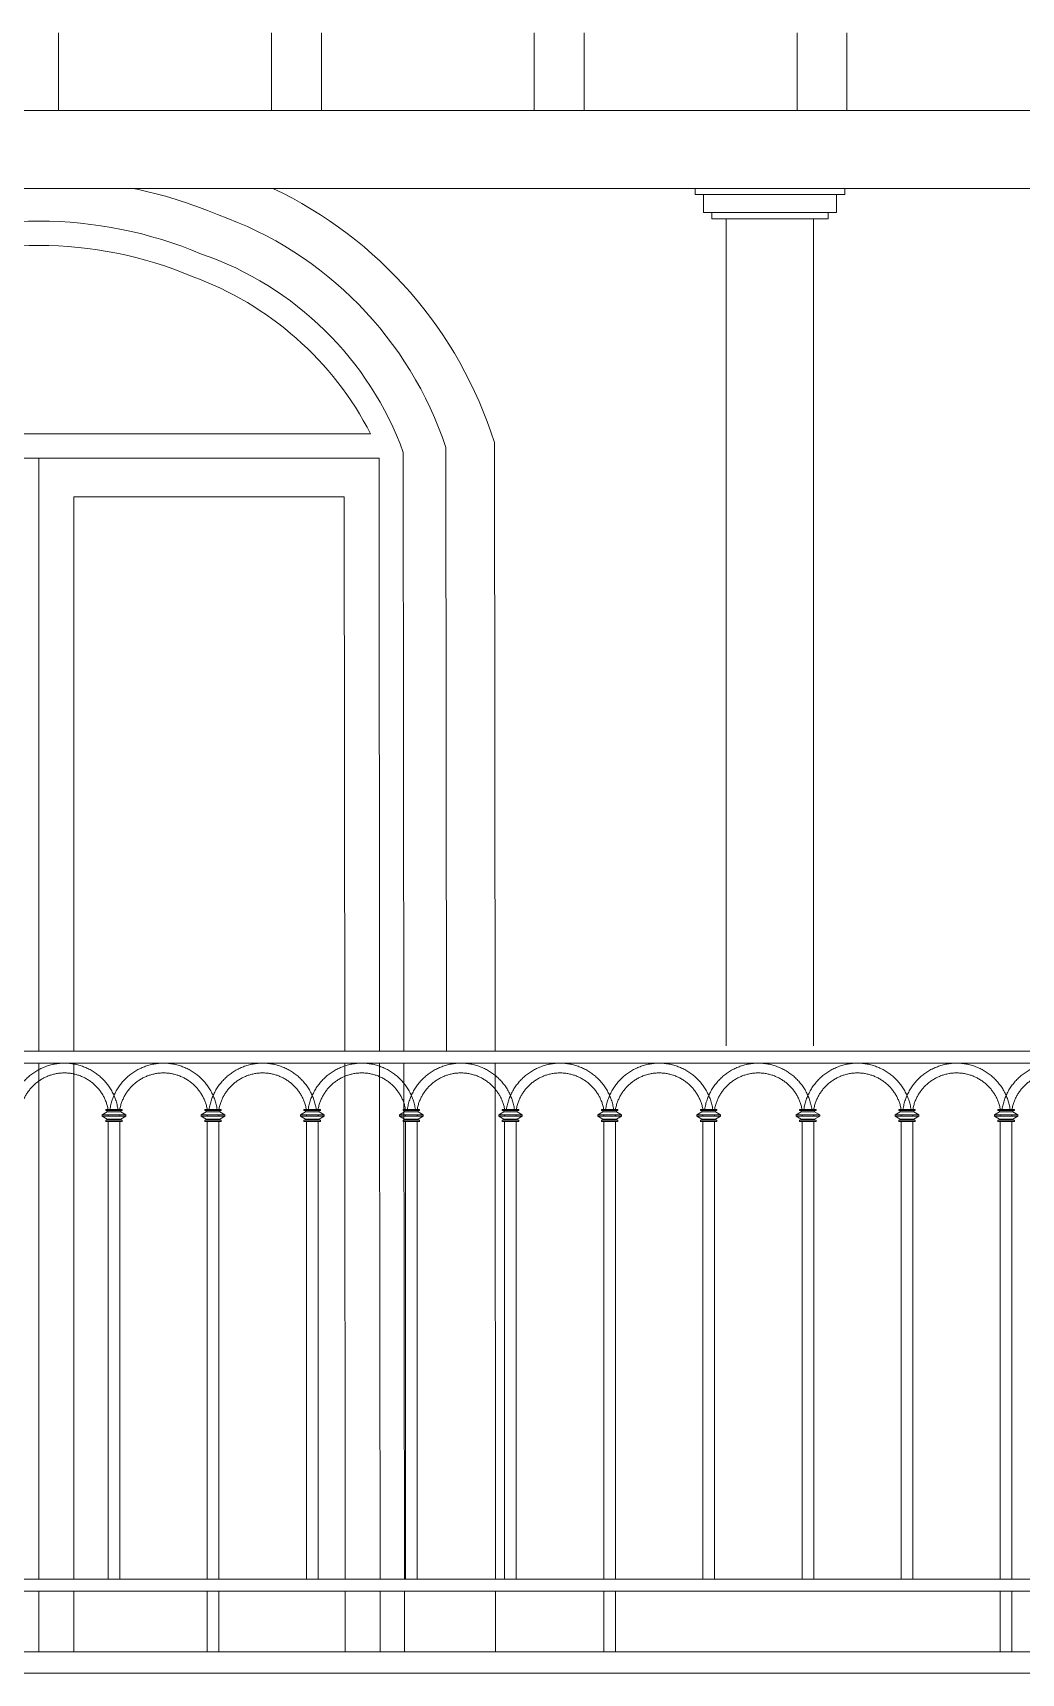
# Model space of a CAD drawing. Header units: millimetres. Extents: x -127141 to 682685, y -1234500 to 49778.
# Drawn here: x 443672 to 445299, y -180441 to -177741 of the extents above; entities that cross this region are included whole.
import ezdxf
from ezdxf.xclip import XClip

# ---------------------------------------------------------------- set-up
doc = ezdxf.new("R2010")
doc.units = ezdxf.units.MM
doc.header["$MEASUREMENT"] = 0
for name, color, linetype, lineweight in [('-DOOR', 137, 'Continuous', 9), ('-HATCH', 8, 'Continuous', 5), ('-LINE1', 7, 'Continuous', 18)]:
    doc.layers.add(name, color=color, linetype=linetype, lineweight=lineweight)

# ---------------------------------------------------------------- blocks, each defined once
blk = doc.blocks.new('lancan')
for p, q in [((-1.08917139089317, 988.8015484686766), (6547.175558541202, 988.8015484686766)), ((-1.08917139089317, 968.8014960244764), (6547.175558541202, 968.8014133856484)), ((1791.207133893447, 892.9996979734133), (1791.207133901625, 890.9996979734133)), ((1791.207133893447, 892.9996979734133), (1795.193800792098, 892.9996979902207)), ((1791.207133901625, 890.9996979734133), (1793.607124688074, 890.9996979832358)), ((1793.607124688074, 890.9996979832358), (1793.607124696253, 888.9996979832359)), ((1793.607124688074, 890.9996979832358), (1795.193800800305, 890.9996979902206)), ((1795.193800792098, 892.9996979902207), (1814.393727083661, 892.9996980687866)), ((1814.393727091898, 890.9996980685829), (1795.193800800305, 890.9996979902206)), ((1814.393727083661, 892.9996980687866), (1818.359930051607, 892.999698084517)), ((1814.393727091898, 890.9996980685829), (1815.959939273336, 890.9996980747093)), ((1815.959939281514, 888.9996980747093), (1815.959939273336, 890.9996980747093)), ((1815.959939273336, 890.9996980747093), (1818.359930059785, 890.999698084517)), ((1818.359930059785, 890.999698084517), (1818.359930051607, 892.999698084517)), ((1954.406507372187, 892.9996986412443), (1954.406507380365, 890.9996986412442)), ((1954.406507372187, 892.9996986412443), (1958.393174270837, 892.9996986580518)), ((1954.406507380365, 890.9996986412442), (1956.806498166814, 890.9996986510668)), ((1956.806498166814, 890.9996986510668), (1956.806498174992, 888.9996986510668)), ((1956.806498166814, 890.9996986510668), (1958.393174279045, 890.9996986580518)), ((1958.393174270837, 892.9996986580518), (1977.5931005624, 892.9996987366175)), ((1977.593100570637, 890.9996987364137), (1958.393174279045, 890.9996986580518)), ((1977.5931005624, 892.9996987366175), (1981.559303530346, 892.9996987523482)), ((1977.593100570637, 890.9996987364137), (1979.159312752075, 890.9996987425401)), ((1979.159312760253, 888.9996987425401), (1979.159312752075, 890.9996987425401)), ((1979.159312752075, 890.9996987425401), (1981.559303538524, 890.9996987523482)), ((1981.559303538524, 890.9996987523482), (1981.559303530346, 892.9996987523482)), ((2117.605880850926, 892.9996993090608), (2117.605880859104, 890.9996993090608)), ((2117.605880850926, 892.9996993090608), (2121.592547749576, 892.9996993258683)), ((2117.605880859104, 890.9996993090608), (2120.005871645553, 890.9996993188832)), ((2120.005871645553, 890.9996993188832), (2120.005871653731, 888.9996993188834)), ((2120.005871645553, 890.9996993188832), (2121.592547757784, 890.9996993258683)), ((2121.592547749576, 892.9996993258683), (2140.79247404114, 892.9996994044341)), ((2140.792474049376, 890.9996994042303), (2121.592547757784, 890.9996993258683)), ((2140.79247404114, 892.9996994044341), (2144.758677009086, 892.9996994201647)), ((2140.792474049376, 890.9996994042303), (2142.358686230815, 890.9996994103567)), ((2142.358686238993, 888.9996994103567), (2142.358686230815, 890.9996994103567)), ((2142.358686230815, 890.9996994103567), (2144.758677017264, 890.9996994201647)), ((2144.758677017264, 890.9996994201647), (2144.758677009086, 892.9996994201647)), ((2280.805254329665, 892.9996999768773), (2280.805254337844, 890.9996999768774)), ((2280.805254329665, 892.9996999768773), (2284.791921228316, 892.9996999936847)), ((2280.805254337844, 890.9996999768774), (2283.205245124293, 890.9996999866999)), ((2283.205245124293, 890.9996999866999), (2283.205245132471, 888.9996999866996)), ((2283.205245124293, 890.9996999866999), (2284.791921236523, 890.9996999936847)), ((2284.791921228316, 892.9996999936847), (2303.991847519879, 892.9997000722507)), ((2303.991847528116, 890.9997000720468), (2284.791921236523, 890.9996999936847)), ((2303.991847519879, 892.9997000722507), (2307.958050487825, 892.9997000879811)), ((2303.991847528116, 890.9997000720468), (2305.558059709554, 890.9997000781732)), ((2305.558059717732, 888.9997000781731), (2305.558059709554, 890.9997000781732)), ((2305.558059709554, 890.9997000781732), (2307.958050496003, 890.9997000879813)), ((2307.958050496003, 890.9997000879813), (2307.958050487825, 892.9997000879811)), ((2444.004627808405, 892.9997006446938), (2444.004627816583, 890.9997006446938)), ((2444.004627808405, 892.9997006446938), (2447.991294707055, 892.9997006615013)), ((2444.004627816583, 890.9997006446938), (2446.404618603032, 890.9997006545163)), ((2446.404618603032, 890.9997006545163), (2446.40461861121, 888.9997006545163)), ((2446.404618603032, 890.9997006545163), (2447.991294715263, 890.9997006615013)), ((2447.991294707055, 892.9997006615013), (2467.191220998619, 892.9997007400669)), ((2467.191221006855, 890.9997007398633), (2447.991294715263, 890.9997006615013)), ((2467.191220998619, 892.9997007400669), (2471.157423966565, 892.9997007557977)), ((2467.191221006855, 890.9997007398633), (2468.757433188294, 890.9997007459897)), ((2468.757433196472, 888.9997007459897), (2468.757433188294, 890.9997007459897)), ((2468.757433188294, 890.9997007459897), (2471.157423974743, 890.9997007557976)), ((2471.157423974743, 890.9997007557976), (2471.157423966565, 892.9997007557977)), ((2607.204001287144, 892.9997013125102), (2607.204001295322, 890.9997013125102)), ((2607.204001287144, 892.9997013125102), (2611.190668185795, 892.9997013293178)), ((2607.204001295322, 890.9997013125102), (2609.603992081771, 890.9997013223327)), ((2609.603992081771, 890.9997013223327), (2609.60399208995, 888.999701322333)), ((2609.603992081771, 890.9997013223327), (2611.190668194002, 890.9997013293176)), ((2611.190668185795, 892.9997013293178), (2630.390594477358, 892.9997014078837)), ((2630.390594485594, 890.9997014076799), (2611.190668194002, 890.9997013293176)), ((2630.390594477358, 892.9997014078837), (2634.356797445304, 892.9997014236142)), ((2630.390594485594, 890.9997014076799), (2631.956806667033, 890.9997014138062)), ((2631.956806675211, 888.9997014138063), (2631.956806667033, 890.9997014138062)), ((2631.956806667033, 890.9997014138062), (2634.356797453482, 890.9997014236142)), ((2634.356797453482, 890.9997014236142), (2634.356797445304, 892.9997014236142)), ((2770.403374765884, 892.9997019803413), (2770.403374774061, 890.9997019803412)), ((2770.403374765884, 892.9997019803413), (2774.390041664534, 892.9997019971487)), ((2770.403374774061, 890.9997019803412), (2772.803365560511, 890.9997019901638)), ((2772.803365560511, 890.9997019901638), (2772.803365568689, 888.9997019901638)), ((2772.803365560511, 890.9997019901638), (2774.390041672741, 890.9997019971487)), ((2774.390041664534, 892.9997019971487), (2793.589967956097, 892.9997020757146)), ((2793.589967964333, 890.9997020755108), (2774.390041672741, 890.9997019971487)), ((2793.589967956097, 892.9997020757146), (2797.556170924043, 892.9997020914453)), ((2793.589967964333, 890.9997020755108), (2795.156180145772, 890.9997020816372)), ((2795.15618015395, 888.9997020816371), (2795.156180145772, 890.9997020816372)), ((2795.156180145772, 890.9997020816372), (2797.556170932221, 890.9997020914453)), ((2797.556170932221, 890.9997020914453), (2797.556170924043, 892.9997020914453)), ((2933.602748244623, 892.9997026481578), (2933.602748252801, 890.9997026481578)), ((2933.602748244623, 892.9997026481578), (2937.589415143273, 892.9997026649652)), ((2933.602748252801, 890.9997026481578), (2936.00273903925, 890.9997026579802)), ((2936.00273903925, 890.9997026579802), (2936.002739047428, 888.9997026579804)), ((2936.00273903925, 890.9997026579802), (2937.58941515148, 890.9997026649652)), ((2937.589415143273, 892.9997026649652), (2956.789341434836, 892.9997027435312)), ((2956.789341443073, 890.9997027433274), (2937.58941515148, 890.9997026649652)), ((2956.789341434836, 892.9997027435312), (2960.755544402782, 892.9997027592618)), ((2956.789341443073, 890.9997027433274), (2958.355553624512, 890.9997027494537)), ((2958.355553632689, 888.9997027494537), (2958.355553624512, 890.9997027494537)), ((2958.355553624512, 890.9997027494537), (2960.755544410961, 890.9997027592616)), ((2960.755544410961, 890.9997027592616), (2960.755544402782, 892.9997027592618)), ((3096.802121723362, 892.9997033159743), (3096.80212173154, 890.9997033159744)), ((3096.802121723362, 892.9997033159743), (3100.788788622013, 892.9997033327817)), ((3096.80212173154, 890.9997033159744), (3099.20211251799, 890.9997033257968)), ((3099.20211251799, 890.9997033257968), (3099.202112526167, 888.9997033257968)), ((3099.20211251799, 890.9997033257968), (3100.78878863022, 890.9997033327817)), ((3100.788788622013, 892.9997033327817), (3119.988714913576, 892.9997034113477)), ((3119.988714921812, 890.9997034111439), (3100.78878863022, 890.9997033327817)), ((3119.988714913576, 892.9997034113477), (3123.954917881521, 892.9997034270781)), ((3119.988714921812, 890.9997034111439), (3121.554927103251, 890.9997034172702)), ((3121.554927111429, 888.9997034172702), (3121.554927103251, 890.9997034172702)), ((3121.554927103251, 890.9997034172702), (3123.9549178897, 890.9997034270782)), ((3123.9549178897, 890.9997034270782), (3123.954917881521, 892.9997034270781)), ((3260.001495202101, 892.9997039837909), (3260.00149521028, 890.9997039837907)), ((3260.001495202101, 892.9997039837909), (3263.988162100752, 892.9997040005983)), ((3260.00149521028, 890.9997039837907), (3262.401485996728, 890.9997039936133)), ((3262.401485996728, 890.9997039936133), (3262.401486004907, 888.9997039936133)), ((3262.401485996728, 890.9997039936133), (3263.988162108959, 890.9997040005983)), ((3263.988162100752, 892.9997040005983), (3283.188088392315, 892.999704079164)), ((3283.188088400552, 890.9997040789602), (3263.988162108959, 890.9997040005983)), ((3283.188088392315, 892.999704079164), (3287.154291360261, 892.9997040948947)), ((3283.188088400552, 890.9997040789602), (3284.75430058199, 890.9997040850867)), ((3284.754300590168, 888.9997040850867), (3284.75430058199, 890.9997040850867)), ((3284.75430058199, 890.9997040850867), (3287.154291368439, 890.9997040948947)), ((3287.154291368439, 890.9997040948947), (3287.154291360261, 892.9997040948947)), ((1793.607124696253, 888.9996979832359), (1785.350497344771, 883.9714011265314)), ((1785.350497344771, 883.9714011265314), (1785.350497352949, 881.9714011265315)), ((1795.19380082906, 883.9714011676843), (1785.350497344771, 883.9714011265314)), ((1785.350497352949, 881.9714011265315), (1793.607124745584, 876.943104337406)), ((1795.193800837238, 881.9714011676841), (1785.350497352949, 881.9714011265315)), ((1791.207133967313, 874.9431043275835), (1791.20713397552, 872.9431043275836)), ((1791.207133967313, 874.9431043275835), (1793.607124753791, 874.9431043374061)), ((1791.20713397552, 872.9431043275836), (1795.173336943378, 872.9431043433141)), ((1793.607124696253, 888.9996979832359), (1815.95993927485, 888.999698078769)), ((1793.607124745584, 876.943104337406), (1793.607124753791, 874.9431043374061)), ((1793.607124745584, 876.943104337406), (1815.959939323889, 876.9431044246303)), ((1793.607124753791, 874.9431043374061), (1795.1733369352, 874.9431043433142)), ((1814.393727157614, 874.9431044227531), (1795.1733369352, 874.9431043433142)), ((1795.193803955306, 119.9998067680135), (1795.173336943407, 872.9431043433287)), ((1795.173336943378, 872.9431043433141), (1814.393727165792, 872.9431044229568)), ((1795.193800837238, 881.9714011676841), (1795.19380082906, 883.9714011676843)), ((1795.19380082906, 883.9714011676843), (1814.393727120623, 883.9714012462501)), ((1795.193800837238, 881.9714011676841), (1814.39372712883, 881.9714012462498)), ((1814.393727120623, 883.9714012462501), (1814.39372712883, 881.9714012462498)), ((1814.393727120623, 883.9714012462501), (1824.216566674149, 883.9714012855693)), ((1814.39372712883, 881.9714012462498), (1824.216566682327, 881.9714012855693)), ((1814.393727157614, 874.9431044227531), (1815.959939339023, 874.9431044288648)), ((1814.393727165821, 872.9431044229711), (1814.393730246898, 119.9998068465793)), ((1814.393727165792, 872.9431044229568), (1818.35993013368, 872.9431044386874)), ((1824.216566674149, 883.9714012855693), (1815.959939281514, 888.9996980747093)), ((1815.959939330845, 876.943104428865), (1824.216566682327, 881.9714012855693)), ((1815.959939339023, 874.9431044288648), (1815.959939330845, 876.943104428865)), ((1815.959939339023, 874.9431044288648), (1818.359930125502, 874.9431044386874)), ((1818.35993013368, 872.9431044386874), (1818.359930125502, 874.9431044386874)), ((1824.216566682327, 881.9714012855693), (1824.216566674149, 883.9714012855693)), ((1956.806498174992, 888.9996986510668), (1948.54987082351, 883.9714017943624)), ((1948.54987082351, 883.9714017943624), (1948.549870831688, 881.9714017943624)), ((1958.393174307799, 883.9714018355153), (1948.54987082351, 883.9714017943624)), ((1948.549870831688, 881.9714017943624), (1956.806498224323, 876.9431050052373)), ((1958.393174315977, 881.9714018355153), (1948.549870831688, 881.9714017943624)), ((1954.406507446052, 874.9431049954146), (1956.80649823253, 874.9431050052373)), ((1954.406507446052, 874.9431049954146), (1954.40650745426, 872.9431049954144)), ((1954.40650745426, 872.9431049954144), (1958.372710422118, 872.9431050111453)), ((1956.806498174992, 888.9996986510668), (1979.159312753589, 888.9996987466002)), ((1956.806498224323, 876.9431050052373), (1956.80649823253, 874.9431050052373)), ((1956.806498224323, 876.9431050052373), (1979.159312802629, 876.9431050924612)), ((1956.80649823253, 874.9431050052373), (1958.37271041394, 874.9431050111453)), ((1977.593100636353, 874.9431050905839), (1958.37271041394, 874.9431050111453)), ((1958.393177434045, 119.9998074358445), (1958.372710422147, 872.9431050111598)), ((1958.372710422118, 872.9431050111453), (1977.593100644531, 872.9431050907879)), ((1958.393174315977, 881.9714018355153), (1958.393174307799, 883.9714018355153)), ((1958.393174307799, 883.9714018355153), (1977.593100599363, 883.971401914081)), ((1958.393174315977, 881.9714018355153), (1977.59310060757, 881.971401914081)), ((1977.593100599363, 883.971401914081), (1977.59310060757, 881.971401914081)), ((1977.593100599363, 883.971401914081), (1987.415940152888, 883.9714019534002)), ((1977.59310060757, 881.971401914081), (1987.415940161067, 881.9714019534005)), ((1977.593100636353, 874.9431050905839), (1979.159312817763, 874.9431050966958)), ((1977.593100644561, 872.9431050908023), (1977.593103725638, 119.9998075144103)), ((1977.593100644531, 872.9431050907879), (1981.559303612419, 872.9431051065186)), ((1987.415940152888, 883.9714019534002), (1979.159312760253, 888.9996987425401)), ((1979.159312809585, 876.9431050966958), (1987.415940161067, 881.9714019534005)), ((1979.159312817763, 874.9431050966958), (1979.159312809585, 876.9431050966958)), ((1979.159312817763, 874.9431050966958), (1981.559303604241, 874.9431051065186)), ((1981.559303612419, 872.9431051065186), (1981.559303604241, 874.9431051065186)), ((1987.415940161067, 881.9714019534005), (1987.415940152888, 883.9714019534002)), ((2120.005871653731, 888.9996993188834), (2111.749244302249, 883.9714024621788)), ((2111.749244302249, 883.9714024621788), (2111.749244310427, 881.971402462179)), ((2121.592547786539, 883.9714025033318), (2111.749244302249, 883.9714024621788)), ((2111.749244310427, 881.971402462179), (2120.005871703062, 876.9431056730538)), ((2121.592547794717, 881.9714025033318), (2111.749244310427, 881.971402462179)), ((2117.605880924791, 874.943105663231), (2117.605880932999, 872.9431056632312)), ((2117.605880924791, 874.943105663231), (2120.00587171127, 874.9431056730535)), ((2117.605880932999, 872.9431056632312), (2121.572083900857, 872.9431056789618)), ((2120.005871653731, 888.9996993188834), (2142.358686232328, 888.9996994144168)), ((2120.005871703062, 876.9431056730538), (2120.00587171127, 874.9431056730535)), ((2120.005871703062, 876.9431056730538), (2142.358686281368, 876.9431057602777)), ((2120.00587171127, 874.9431056730535), (2121.572083892679, 874.9431056789618)), ((2140.792474115093, 874.9431057584005), (2121.572083892679, 874.9431056789618)), ((2121.592550912785, 119.999808103661), (2121.572083900886, 872.9431056789763)), ((2121.572083900857, 872.9431056789618), (2140.792474123271, 872.9431057586045)), ((2121.592547794717, 881.9714025033318), (2121.592547786539, 883.9714025033318)), ((2121.592547786539, 883.9714025033318), (2140.792474078102, 883.9714025818976)), ((2121.592547794717, 881.9714025033318), (2140.792474086309, 881.9714025818976)), ((2140.792474078102, 883.9714025818976), (2140.792474086309, 881.9714025818976)), ((2140.792474078102, 883.9714025818976), (2150.615313631628, 883.9714026212168)), ((2140.792474086309, 881.9714025818976), (2150.615313639806, 881.9714026212167)), ((2140.792474115093, 874.9431057584005), (2142.358686296502, 874.9431057645122)), ((2140.7924741233, 872.9431057586189), (2140.792477204377, 119.9998081822268)), ((2140.792474123271, 872.9431057586045), (2144.758677091159, 872.9431057743349)), ((2150.615313631628, 883.9714026212168), (2142.358686238993, 888.9996994103567)), ((2142.358686288324, 876.9431057645124), (2150.615313639806, 881.9714026212167)), ((2142.358686296502, 874.9431057645122), (2142.358686288324, 876.9431057645124)), ((2142.358686296502, 874.9431057645122), (2144.758677082981, 874.9431057743349)), ((2144.758677091159, 872.9431057743349), (2144.758677082981, 874.9431057743349)), ((2150.615313639806, 881.9714026212167), (2150.615313631628, 883.9714026212168)), ((2283.205245132471, 888.9996999866996), (2274.948617780989, 883.9714031299956)), ((2274.948617780989, 883.9714031299956), (2274.948617789167, 881.9714031299955)), ((2284.791921265278, 883.9714031711483), (2274.948617780989, 883.9714031299956)), ((2274.948617789167, 881.9714031299955), (2283.205245181802, 876.94310634087)), ((2284.791921273456, 881.9714031711483), (2274.948617789167, 881.9714031299955)), ((2280.805254403531, 874.9431063310477), (2280.805254411738, 872.9431063310477)), ((2280.805254403531, 874.9431063310477), (2283.205245190009, 874.94310634087)), ((2280.805254411738, 872.9431063310477), (2284.771457379596, 872.9431063467782)), ((2283.205245132471, 888.9996999866996), (2305.558059711068, 888.9997000822332)), ((2283.205245181802, 876.94310634087), (2283.205245190009, 874.94310634087)), ((2283.205245181802, 876.94310634087), (2305.558059760107, 876.9431064280943)), ((2283.205245190009, 874.94310634087), (2284.771457371419, 874.9431063467781)), ((2303.991847593832, 874.9431064262172), (2284.771457371419, 874.9431063467781)), ((2284.791924391524, 119.9998087714775), (2284.771457379626, 872.9431063467928)), ((2284.771457379596, 872.9431063467782), (2303.99184760201, 872.9431064264207)), ((2284.791921273456, 881.9714031711483), (2284.791921265278, 883.9714031711483)), ((2284.791921265278, 883.9714031711483), (2303.991847556841, 883.971403249714)), ((2284.791921273456, 881.9714031711483), (2303.991847565049, 881.9714032497141)), ((2303.991847556841, 883.971403249714), (2303.991847565049, 881.9714032497141)), ((2303.991847556841, 883.971403249714), (2313.814687110367, 883.9714032890332)), ((2303.991847565049, 881.9714032497141), (2313.814687118545, 881.9714032890332)), ((2303.991847593832, 874.9431064262172), (2305.558059775242, 874.9431064323289)), ((2303.99184760204, 872.9431064264353), (2303.991850683116, 119.9998088500433)), ((2303.99184760201, 872.9431064264207), (2307.958050569898, 872.9431064421515)), ((2313.814687110367, 883.9714032890332), (2305.558059717732, 888.9997000781731)), ((2305.558059767063, 876.9431064323288), (2313.814687118545, 881.9714032890332)), ((2305.558059775242, 874.9431064323289), (2305.558059767063, 876.9431064323288)), ((2305.558059775242, 874.9431064323289), (2307.95805056172, 874.9431064421514)), ((2307.958050569898, 872.9431064421515), (2307.95805056172, 874.9431064421514)), ((2313.814687118545, 881.9714032890332), (2313.814687110367, 883.9714032890332)), ((2446.40461861121, 888.9997006545163), (2438.147991259728, 883.971403797812)), ((2438.147991259728, 883.971403797812), (2438.147991267906, 881.971403797812)), ((2447.991294744017, 883.9714038389646), (2438.147991259728, 883.971403797812)), ((2438.147991267906, 881.971403797812), (2446.404618660541, 876.9431070086866)), ((2447.991294752196, 881.9714038389646), (2438.147991267906, 881.971403797812)), ((2444.00462788227, 874.9431069988641), (2444.004627890477, 872.943106998864)), ((2444.00462788227, 874.9431069988641), (2446.404618668748, 874.9431070086866)), ((2444.004627890477, 872.943106998864), (2447.970830858336, 872.9431070145947)), ((2446.40461861121, 888.9997006545163), (2468.757433189807, 888.9997007500498)), ((2446.404618660541, 876.9431070086866), (2446.404618668748, 874.9431070086866)), ((2446.404618660541, 876.9431070086866), (2468.757433238847, 876.9431070959108)), ((2446.404618668748, 874.9431070086866), (2447.970830850158, 874.9431070145947)), ((2467.191221072571, 874.9431070940335), (2447.970830850158, 874.9431070145947)), ((2447.991297870264, 119.999809439294), (2447.970830858365, 872.9431070146093)), ((2447.970830858336, 872.9431070145947), (2467.19122108075, 872.9431070942372)), ((2447.991294752196, 881.9714038389646), (2447.991294744017, 883.9714038389646)), ((2447.991294744017, 883.9714038389646), (2467.191221035581, 883.9714039175306)), ((2447.991294752196, 881.9714038389646), (2467.191221043788, 881.9714039175306)), ((2467.191221035581, 883.9714039175306), (2467.191221043788, 881.9714039175306)), ((2467.191221035581, 883.9714039175306), (2477.014060589107, 883.9714039568498)), ((2467.191221043788, 881.9714039175306), (2477.014060597285, 881.9714039568498)), ((2467.191221072571, 874.9431070940335), (2468.757433253981, 874.9431071001454)), ((2467.191221080779, 872.9431070942519), (2467.191224161856, 119.9998095178598)), ((2467.19122108075, 872.9431070942372), (2471.157424048637, 872.943107109968)), ((2477.014060589107, 883.9714039568498), (2468.757433196472, 888.9997007459897)), ((2468.757433245803, 876.9431071001454), (2477.014060597285, 881.9714039568498)), ((2468.757433253981, 874.9431071001454), (2468.757433245803, 876.9431071001454)), ((2468.757433253981, 874.9431071001454), (2471.157424040459, 874.943107109968)), ((2471.157424048637, 872.943107109968), (2471.157424040459, 874.943107109968)), ((2477.014060597285, 881.9714039568498), (2477.014060589107, 883.9714039568498)), ((2609.60399208995, 888.999701322333), (2601.347364738467, 883.9714044656283)), ((2601.347364738467, 883.9714044656283), (2601.347364746646, 881.9714044656286)), ((2611.190668222756, 883.9714045067813), (2601.347364738467, 883.9714044656283)), ((2601.347364746646, 881.9714044656286), (2609.603992139281, 876.943107676503)), ((2611.190668230935, 881.9714045067811), (2601.347364746646, 881.9714044656286)), ((2607.20400136101, 874.9431076666805), (2607.204001369217, 872.9431076666806)), ((2607.20400136101, 874.9431076666805), (2609.603992147488, 874.9431076765031)), ((2607.204001369217, 872.9431076666806), (2611.170204337075, 872.9431076824112)), ((2609.60399208995, 888.999701322333), (2631.956806668546, 888.999701417866)), ((2609.603992139281, 876.943107676503), (2609.603992147488, 874.9431076765031)), ((2609.603992139281, 876.943107676503), (2631.956806717586, 876.9431077637273)), ((2609.603992147488, 874.9431076765031), (2611.170204328897, 874.9431076824112)), ((2630.390594551311, 874.9431077618501), (2611.170204328897, 874.9431076824112)), ((2611.190671349003, 119.9998101071105), (2611.170204337105, 872.9431076824256)), ((2611.170204337075, 872.9431076824112), (2630.390594559489, 872.9431077620538)), ((2611.190668230935, 881.9714045067811), (2611.190668222756, 883.9714045067813)), ((2611.190668222756, 883.9714045067813), (2630.39059451432, 883.9714045853472)), ((2611.190668230935, 881.9714045067811), (2630.390594522527, 881.9714045853472)), ((2630.39059451432, 883.9714045853472), (2630.390594522527, 881.9714045853472)), ((2630.39059451432, 883.9714045853472), (2640.213434067846, 883.9714046246664)), ((2630.390594522527, 881.9714045853472), (2640.213434076024, 881.9714046246663)), ((2630.390594551311, 874.9431077618501), (2631.95680673272, 874.9431077679617)), ((2630.390594559518, 872.9431077620683), (2630.390597640595, 119.9998101856763)), ((2630.390594559489, 872.9431077620538), (2634.356797527376, 872.9431077777845)), ((2640.213434067846, 883.9714046246664), (2631.956806675211, 888.9997014138063)), ((2631.956806724542, 876.943107767962), (2640.213434076024, 881.9714046246663)), ((2631.95680673272, 874.9431077679617), (2631.956806724542, 876.943107767962)), ((2631.95680673272, 874.9431077679617), (2634.356797519198, 874.9431077777845)), ((2634.356797527376, 872.9431077777845), (2634.356797519198, 874.9431077777845)), ((2640.213434076024, 881.9714046246663), (2640.213434067846, 883.9714046246664)), ((2772.803365568689, 888.9997019901638), (2764.546738217207, 883.9714051334594)), ((2764.546738217207, 883.9714051334594), (2764.546738225385, 881.9714051334594)), ((2774.390041701496, 883.9714051746123), (2764.546738217207, 883.9714051334594)), ((2764.546738225385, 881.9714051334594), (2772.80336561802, 876.9431083443341)), ((2774.390041709674, 881.9714051746123), (2764.546738225385, 881.9714051334594)), ((2770.403374839749, 874.9431083345115), (2770.403374847956, 872.9431083345117)), ((2770.403374839749, 874.9431083345115), (2772.803365626227, 874.9431083443343)), ((2770.403374847956, 872.9431083345117), (2774.369577815815, 872.9431083502423)), ((2772.803365568689, 888.9997019901638), (2795.156180147285, 888.9997020856972)), ((2772.80336561802, 876.9431083443341), (2772.803365626227, 874.9431083443343)), ((2772.80336561802, 876.9431083443341), (2795.156180196326, 876.9431084315582)), ((2772.803365626227, 874.9431083443343), (2774.369577807636, 874.9431083502423)), ((2793.58996803005, 874.9431084296813), (2774.369577807636, 874.9431083502423)), ((2774.390044827742, 119.9998107749415), (2774.369577815844, 872.9431083502568)), ((2774.369577815815, 872.9431083502423), (2793.589968038228, 872.9431084298848)), ((2774.390041709674, 881.9714051746123), (2774.390041701496, 883.9714051746123)), ((2774.390041701496, 883.9714051746123), (2793.589967993059, 883.971405253178)), ((2774.390041709674, 881.9714051746123), (2793.589968001267, 881.971405253178)), ((2793.589967993059, 883.971405253178), (2793.589968001267, 881.971405253178)), ((2793.589967993059, 883.971405253178), (2803.412807546585, 883.9714052924973)), ((2793.589968001267, 881.971405253178), (2803.412807554764, 881.9714052924974)), ((2793.58996803005, 874.9431084296813), (2795.156180211459, 874.9431084357929)), ((2793.589968038257, 872.9431084298994), (2793.589971119335, 119.9998108535073)), ((2793.589968038228, 872.9431084298848), (2797.556171006116, 872.9431084456155)), ((2803.412807546585, 883.9714052924973), (2795.15618015395, 888.9997020816371)), ((2795.156180203282, 876.9431084357929), (2803.412807554764, 881.9714052924974)), ((2795.156180211459, 874.9431084357929), (2795.156180203282, 876.9431084357929)), ((2795.156180211459, 874.9431084357929), (2797.556170997938, 874.9431084456155)), ((2797.556171006116, 872.9431084456155), (2797.556170997938, 874.9431084456155)), ((2803.412807554764, 881.9714052924974), (2803.412807546585, 883.9714052924973)), ((2936.002739047428, 888.9997026579804), (2927.746111695946, 883.971405801276)), ((2927.746111695946, 883.971405801276), (2927.746111704124, 881.971405801276)), ((2937.589415180235, 883.9714058424288), (2927.746111695946, 883.971405801276)), ((2927.746111704124, 881.971405801276), (2936.002739096759, 876.9431090121507)), ((2937.589415188413, 881.9714058424288), (2927.746111704124, 881.971405801276)), ((2933.602748318488, 874.943109002328), (2933.602748326695, 872.9431090023282)), ((2933.602748318488, 874.943109002328), (2936.002739104966, 874.9431090121506)), ((2933.602748326695, 872.9431090023282), (2937.568951294554, 872.9431090180587)), ((2936.002739047428, 888.9997026579804), (2958.355553626025, 888.9997027535138)), ((2936.002739096759, 876.9431090121507), (2936.002739104966, 874.9431090121506)), ((2936.002739096759, 876.9431090121507), (2958.355553675065, 876.9431090993747)), ((2936.002739104966, 874.9431090121506), (2937.568951286376, 874.9431090180587)), ((2956.78934150879, 874.9431090974975), (2937.568951286376, 874.9431090180587)), ((2937.589418306481, 119.9998114427581), (2937.568951294583, 872.9431090180733)), ((2937.568951294554, 872.9431090180587), (2956.789341516968, 872.9431090977014)), ((2937.589415188413, 881.9714058424288), (2937.589415180235, 883.9714058424288)), ((2937.589415180235, 883.9714058424288), (2956.789341471798, 883.9714059209946)), ((2937.589415188413, 881.9714058424288), (2956.789341480006, 881.9714059209946)), ((2956.789341471798, 883.9714059209946), (2956.789341480006, 881.9714059209946)), ((2956.789341471798, 883.9714059209946), (2966.612181025324, 883.9714059603139)), ((2956.789341480006, 881.9714059209946), (2966.612181033503, 881.9714059603139)), ((2956.78934150879, 874.9431090974975), (2958.355553690199, 874.9431091036095)), ((2956.789341516996, 872.9431090977159), (2956.789344598074, 119.9998115213238)), ((2956.789341516968, 872.9431090977014), (2960.755544484855, 872.9431091134319)), ((2966.612181025324, 883.9714059603139), (2958.355553632689, 888.9997027494537)), ((2958.355553682019, 876.9431091036095), (2966.612181033503, 881.9714059603139)), ((2958.355553690199, 874.9431091036095), (2958.355553682019, 876.9431091036095)), ((2958.355553690199, 874.9431091036095), (2960.755544476677, 874.943109113432)), ((2960.755544484855, 872.9431091134319), (2960.755544476677, 874.943109113432)), ((2966.612181033503, 881.9714059603139), (2966.612181025324, 883.9714059603139)), ((3099.202112526167, 888.9997033257968), (3090.945485174685, 883.9714064690926)), ((3090.945485174685, 883.9714064690926), (3090.945485182863, 881.9714064690926)), ((3100.788788658974, 883.9714065102452), (3090.945485174685, 883.9714064690926)), ((3090.945485182863, 881.9714064690926), (3099.202112575498, 876.9431096799672)), ((3100.788788667153, 881.9714065102452), (3090.945485182863, 881.9714064690926)), ((3096.802121797228, 874.9431096701446), (3096.802121805435, 872.9431096701446)), ((3096.802121797228, 874.9431096701446), (3099.202112583706, 874.9431096799672)), ((3096.802121805435, 872.9431096701446), (3100.768324773293, 872.9431096858752)), ((3099.202112526167, 888.9997033257968), (3121.554927104764, 888.9997034213301)), ((3099.202112575498, 876.9431096799672), (3099.202112583706, 874.9431096799672)), ((3099.202112575498, 876.9431096799672), (3121.554927153804, 876.9431097671913)), ((3099.202112583706, 874.9431096799672), (3100.768324765115, 874.9431096858752)), ((3119.988714987528, 874.9431097653141), (3100.768324765115, 874.9431096858752)), ((3100.788791785221, 119.9998121105745), (3100.768324773322, 872.9431096858898)), ((3100.768324773293, 872.9431096858752), (3119.988714995707, 872.9431097655178)), ((3100.788788667153, 881.9714065102452), (3100.788788658974, 883.9714065102452)), ((3100.788788658974, 883.9714065102452), (3119.988714950538, 883.9714065888112)), ((3100.788788667153, 881.9714065102452), (3119.988714958745, 881.9714065888111)), ((3119.988714950538, 883.9714065888112), (3119.988714958745, 881.9714065888111)), ((3119.988714950538, 883.9714065888112), (3129.811554504064, 883.9714066281302)), ((3119.988714958745, 881.9714065888111), (3129.811554512242, 881.9714066281302)), ((3119.988714987528, 874.9431097653141), (3121.554927168938, 874.943109771426)), ((3119.988714995736, 872.9431097655322), (3119.988718076813, 119.9998121891403)), ((3119.988714995707, 872.9431097655178), (3123.954917963594, 872.9431097812485)), ((3129.811554504064, 883.9714066281302), (3121.554927111429, 888.9997034172702)), ((3121.55492716076, 876.9431097714257), (3129.811554512242, 881.9714066281302)), ((3121.554927168938, 874.943109771426), (3121.55492716076, 876.9431097714257)), ((3121.554927168938, 874.943109771426), (3123.954917955416, 874.9431097812483)), ((3123.954917963594, 872.9431097812485), (3123.954917955416, 874.9431097812483)), ((3129.811554512242, 881.9714066281302), (3129.811554504064, 883.9714066281302)), ((3262.401486004907, 888.9997039936133), (3254.144858653424, 883.9714071369089)), ((3254.144858653424, 883.9714071369089), (3254.144858661603, 881.9714071369089)), ((3263.988162137714, 883.9714071780617), (3254.144858653424, 883.9714071369089)), ((3254.144858661603, 881.9714071369089), (3262.401486054237, 876.9431103477837)), ((3263.988162145892, 881.9714071780617), (3254.144858661603, 881.9714071369089)), ((3260.001495275967, 874.9431103379611), (3260.001495284174, 872.943110337961)), ((3260.001495275967, 874.9431103379611), (3262.401486062445, 874.9431103477838)), ((3260.001495284174, 872.943110337961), (3263.967698252032, 872.9431103536917)), ((3262.401486004907, 888.9997039936133), (3284.754300583504, 888.9997040891467)), ((3262.401486054237, 876.9431103477837), (3262.401486062445, 874.9431103477838)), ((3262.401486054237, 876.9431103477837), (3284.754300632543, 876.9431104350078)), ((3262.401486062445, 874.9431103477838), (3263.967698243855, 874.9431103536917)), ((3283.188088466268, 874.9431104331305), (3263.967698243855, 874.9431103536917)), ((3263.98816526396, 119.999812778391), (3263.967698252062, 872.9431103537062)), ((3263.967698252032, 872.9431103536917), (3283.188088474446, 872.9431104333343)), ((3263.988162145892, 881.9714071780617), (3263.988162137714, 883.9714071780617)), ((3263.988162137714, 883.9714071780617), (3283.188088429277, 883.9714072566275)), ((3263.988162145892, 881.9714071780617), (3283.188088437484, 881.9714072566275)), ((3283.188088429277, 883.9714072566275), (3283.188088437484, 881.9714072566275)), ((3283.188088429277, 883.9714072566275), (3293.010927982803, 883.9714072959468)), ((3283.188088437484, 881.9714072566275), (3293.010927990982, 881.9714072959468)), ((3283.188088466268, 874.9431104331305), (3284.754300647677, 874.9431104392424)), ((3283.188088474475, 872.9431104333488), (3283.188091555552, 119.9998128569568)), ((3283.188088474446, 872.9431104333343), (3287.154291442334, 872.943110449065)), ((3293.010927982803, 883.9714072959468), (3284.754300590168, 888.9997040850867)), ((3284.754300639499, 876.9431104392424), (3293.010927990982, 881.9714072959468)), ((3284.754300647677, 874.9431104392424), (3284.754300639499, 876.9431104392424)), ((3284.754300647677, 874.9431104392424), (3287.154291434156, 874.943110449065)), ((3287.154291442334, 872.943110449065), (3287.154291434156, 874.943110449065)), ((3293.010927990982, 881.9714072959468), (3293.010927982803, 883.9714072959468)), ((-1.08917139089317, 119.9643152806966), (6547.175558541202, 119.9643152806966)), ((-1.08917139089317, 99.96434793584923), (6547.175558541202, 99.96399682902849)), ((-1.08917139089317, -0.0356520641507814), (6547.175558541202, -0.0360031709715258))]:
    blk.add_line(p, q)
for points in [[(1977.593103725725, 99.99974863648823), (1958.39248078037, 99.99974863648823), (1958.39248078037, -0.0002498698886484), (1977.593103725725, -0.0002498698886484)], [(2630.390597640769, 99.99974863648823), (2611.189974695415, 99.99974863648823), (2611.189974695415, -0.0002498698886484), (2630.390597640769, -0.0002498698886484)], [(3283.188091555727, 99.99975130776873), (3263.987468610372, 99.99975130776873), (3263.987468610372, -0.0002471986081218), (3283.188091555727, -0.0002471986081218)]]:
    blk.add_lwpolyline(points, close=True)
for centre, radius, start, end in [((1723.194077252672, 879.7674521515582), 89.2055497875194, 8.530411156851807, 171.469589311981), ((1723.194077252672, 879.7674521515582), 73.2055497875194, 10.41372094686248, 169.5862795216846), ((1886.393450731412, 879.7674528193892), 89.2055497875194, 8.530411156851807, 171.469589311981), ((1886.393450731412, 879.7674528193892), 73.2055497875194, 10.41372094686248, 169.5862795216846), ((2049.592824210151, 879.7674534872058), 89.2055497875194, 8.530411156851807, 171.469589311981), ((2049.592824210151, 879.7674534872058), 73.2055497875194, 10.41372094686248, 169.5862795216846), ((2212.79219768889, 879.7674541550223), 89.2055497875194, 8.530411156851807, 171.469589311981), ((2212.79219768889, 879.7674541550223), 73.2055497875194, 10.41372094686248, 169.5862795216846), ((2375.99157116763, 879.7674548228388), 89.2055497875194, 8.530411156851807, 171.469589311981), ((2375.99157116763, 879.7674548228388), 73.2055497875194, 10.41372094686248, 169.5862795216846), ((2539.190944646369, 879.7674554906553), 89.2055497875194, 8.530411156851807, 171.469589311981), ((2539.190944646369, 879.7674554906553), 73.2055497875194, 10.41372094686248, 169.5862795216846), ((2702.390318125108, 879.7674561584862), 89.2055497875194, 8.530411156851807, 171.469589311981), ((2702.390318125108, 879.7674561584862), 73.2055497875194, 10.41372094686248, 169.5862795216846), ((2865.589691603847, 879.7674568263028), 89.2055497875194, 8.530411156851807, 171.469589311981), ((2865.589691603847, 879.7674568263028), 73.2055497875194, 10.41372094686248, 169.5862795216846), ((3028.789065082587, 879.7674574941193), 89.2055497875194, 8.530411156851807, 171.469589311981), ((3028.789065082587, 879.7674574941193), 73.2055497875194, 10.41372094686248, 169.5862795216846), ((3191.988438561326, 879.7674581619357), 89.2055497875194, 8.530411156851807, 171.469589311981), ((3191.988438561326, 879.7674581619357), 73.2055497875194, 10.41372094686248, 169.5862795216846), ((3355.187812040095, 879.7674588297522), 89.2055497875194, 8.530411156851807, 171.469589311981), ((3355.187812040095, 879.7674588297522), 73.2055497875194, 10.41372094686248, 169.5862795216846)]:
    blk.add_arc(centre, radius, start, end)

msp = doc.modelspace()

# ---------------------------------------------------------------- linework, layer by layer
at = {"layer": '-DOOR', "lineweight": 9}
for p, q in [((444241.6247521018, -178441.3437837132), (443121.7388659768, -178441.3437837132)), ((443681.7388659777, -179417.3122797519), (443681.7388659777, -178441.3437837132)), ((443739.018785627, -178505.1961979705), (443739.018785627, -179417.3122797519)), ((443681.7388659777, -180286.14951294), (443681.7388659777, -179437.3123515291)), ((443739.018785627, -179437.3123522518), (443739.018785627, -180286.14951294)), ((443681.7388659777, -180406.1495624242), (443681.7388659777, -180306.1495624243)), ((443739.018785627, -180306.1495654953), (443739.018785627, -180406.1495654953))]:
    msp.add_line(p, q, dxfattribs=at)
msp.add_lwpolyline([(443934.0962048605, -178142.2749614525, 0.2024860341595536), (443429.381527095, -178142.2749614525, 0.1892584738854736), (443135.7662683598, -178401.3437837132), (444227.7114635956, -178401.3437837132, 0.1892584738854867)], format="xyb", close=True, dxfattribs=at)
for points in [[(444241.6247521018, -178441.3437837132), (444242.4933207064, -179417.3122797519)], [(443739.018785627, -178505.1961979705), (444184.4289862652, -178505.1961979705), (444185.2175203202, -179417.3122797519)], [(444185.2348106004, -179437.3123578832), (444185.9686393499, -180286.14951294)], [(444242.5111198879, -179437.3123586059), (444243.2665472463, -180286.14951294)], [(444185.985929629, -180306.1495894609), (444186.0723806926, -180406.1495894656)], [(444243.2843464286, -180306.1495925331), (444243.3733419861, -180406.1495925381)]]:
    msp.add_lwpolyline(points, dxfattribs=at)
at = {"layer": '-HATCH'}
msp.add_lwpolyline([(444352.4934684142, -179417.4169777547), (444351.5616292264, -178423.7656323523, 0.2321715359768294), (443975.839352884, -178040.4976649191, 0.0481222762823079), (443836.7254996017, -177997.1751516807, 0.0231547858206776)], format="xyb", dxfattribs=at)
at = {"layer": '-LINE1', "lineweight": 20}
for p, q in [((443713.9867424454, -177869.1707692005), (443713.9867424454, -177741.1707692005)), ((444064.4673206374, -177869.1707692005), (444064.4673206374, -177741.1707692005)), ((444146.6320035887, -177869.1707692005), (444146.6320035887, -177741.1707692005)), ((444497.1125817808, -177869.1707692005), (444497.1125817808, -177741.1707692005)), ((444579.2772647322, -177869.1707692005), (444579.2772647322, -177741.1707692005)), ((444929.7578429241, -177869.1707692005), (444929.7578429241, -177741.1707692005)), ((445011.9225258756, -177869.1707692005), (445011.9225258756, -177741.1707692005)), ((441950.1094852819, -177997.1707692005), (445413.2649619674, -177997.1707692005)), ((444761.8107638458, -177997.1707692005), (445008.3048126999, -177997.1707692005)), ((444761.8107638458, -177997.1707692005), (444761.8107638458, -178007.1707692007)), ((444775.504877671, -178007.1707692007), (444761.8107638458, -178007.1707692007)), ((444994.6106988747, -178007.1707692007), (444775.504877671, -178007.1707692007)), ((444775.504877671, -178007.1707692007), (444775.504877671, -178037.1707692005)), ((444994.6106988747, -178007.1707692007), (444994.6106988747, -178037.1707692005)), ((445008.3048126999, -178007.1707692007), (444994.6106988747, -178007.1707692007)), ((445008.3048126999, -177997.1707692005), (445008.3048126999, -178007.1707692007)), ((444789.1989914962, -178037.1707692005), (444775.504877671, -178037.1707692005)), ((444980.9165850495, -178037.1707692005), (444789.1989914962, -178037.1707692005)), ((444789.1989914962, -178037.1707692005), (444789.1989914962, -178047.1707692005)), ((444980.9165850495, -178037.1707692005), (444980.9165850495, -178047.1707692005)), ((444994.6106988747, -178037.1707692005), (444980.9165850495, -178037.1707692005)), ((444802.8931053214, -178047.1707692005), (444789.1989914962, -178047.1707692005)), ((444967.2224712241, -178047.1707692005), (444802.8931053214, -178047.1707692005)), ((444813.0577882729, -179408.4410425837), (444813.0577882729, -178047.1707692005)), ((444957.0577882727, -179408.4410425837), (444957.0577882727, -178047.1707692005)), ((444980.9165850495, -178047.1707692005), (444967.2224712241, -178047.1707692005)), ((445304.1181240451, -180406.1455761928), (442000.386208448, -180406.1138282208)), ((448731.823651638, -180441.1595674683), (441502.0715453852, -180441.1433576888))]:
    msp.add_line(p, q, dxfattribs=at)
for points in [[(445501.9617595921, -177870.7357310221), (445502.1385973314, -177869.1696671621), (441861.3958724377, -177869.1707692005)], [(444283.3059286294, -180286.14951294), (444282.5120486281, -179437.3123591107)], [(444433.3105007467, -180286.14951294), (444432.5122105057, -179437.3123610037)], [(444283.4181594203, -180406.1495946852), (444283.3246338249, -180306.1495946799)], [(444433.4233550207, -180406.1496027281), (444433.3293098627, -180306.1496027231)]]:
    msp.add_lwpolyline(points, dxfattribs=at)
for points in [[(444432.4934013976, -179417.3122797519), (444431.550999412, -178415.2383768131, 0.208321050348971), (444066.7169437766, -177997.1751516807)], [(444282.4933434346, -179417.3122797519), (444281.571603048, -178431.7634749057, 0.2259826982617495), (443949.271485265, -178105.2631275869, 0.2021697504401239), (443414.2062466904, -178105.2631275869), (443414.2062466904, -178105.2631275869, 0.2259826982617495), (443081.9061289075, -178431.7634749057), (443080.9843885206, -179417.3122797519)]]:
    msp.add_lwpolyline(points, format="xyb", dxfattribs=at)

# ---------------------------------------------------------------- block references
at = {"layer": '-HATCH', "color": 2}
ref = msp.add_blockref('lancan', (442000.386208448, -180406.1138282208), dxfattribs=at)
XClip(ref).set_block_clipping_path([(-0.02838000180781819, 999.5138727427147), (-0.02838000180781819, -35.046846110952174), (5545.778883020685, -35.046846110952174), (5545.778883020685, 414.95259192294543), (6461.502104554995, 414.9785918963753), (6461.485508109792, 999.5080452273851)])

doc.saveas('drawing.dxf')
